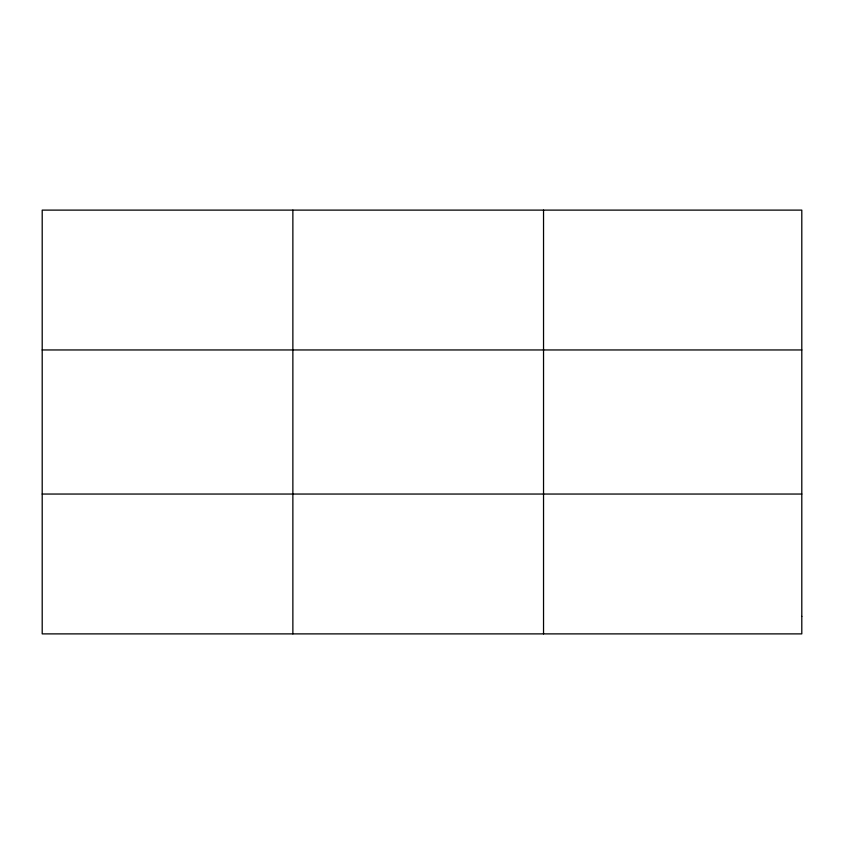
<?xml version="1.0" encoding="UTF-8"?>
<svg xmlns="http://www.w3.org/2000/svg" width="844" height="844" viewBox="0 0 844 844"><rect width="100%" height="100%" fill="white"/><g stroke="black" fill="none" stroke-linecap="round" stroke-linejoin="round"><path stroke-width="1.27" d="M292.868 633.886L292.868 210.114M543.536 633.886L543.536 210.114M42.2 349.954L801.8 349.954M42.2 494.046L801.8 494.046M801.8 616.405L801.8 633.886L42.2 633.886L42.2 210.114L801.8 210.114L801.8 616.405"/></g></svg>
